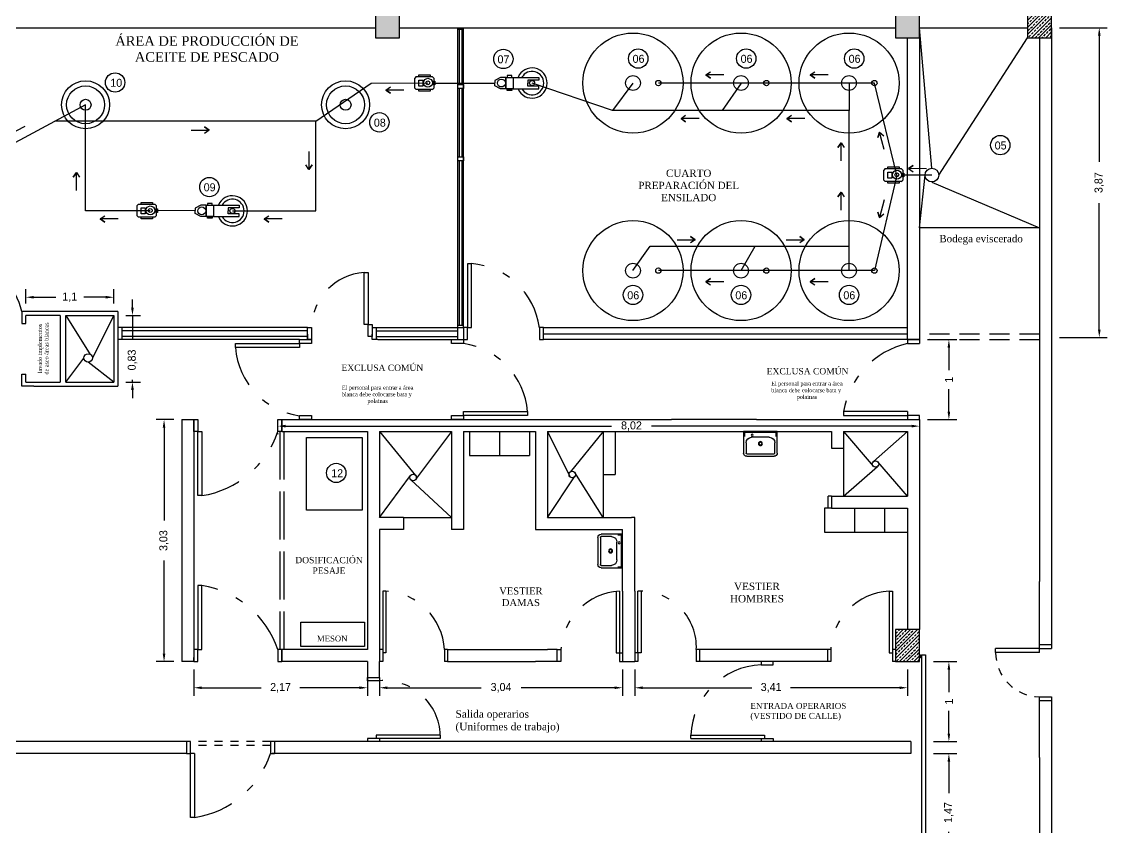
# Model space of a CAD drawing. Header units: millimetres. Extents: x 272.2 to 333.1, y 220.9 to 247.4.
# Drawn here: x 291.09 to 304.66, y 228.41 to 238.48 of the extents above; entities that cross this region are included whole.
import ezdxf

# ---------------------------------------------------------------- set-up
doc = ezdxf.new("R2010")
doc.units = ezdxf.units.MM
for name, pattern in [('ACAD_ISO02W100', [15, 12, -3]), ('DASHDOT', [1, 0.5, -0.25, 0, -0.25]), ('TRAZOS2', [0.375, 0.25, -0.125]), ('TRAZOSX2', [1.5, 1, -0.5])]:
    doc.linetypes.add(name, pattern=pattern)
doc.layers.add('TUBERIA', color=170, linetype='Continuous')
doc.layers.add('TUBERIA 2', color=50, linetype='Continuous')
doc.styles.add('ERNE50', font='times.ttf', dxfattribs={"height": 0.15})
doc.dimstyles.new('ISO-25', dxfattribs={"dimtxt": 0.1, "dimasz": 0.1, "dimexe": 0.1, "dimexo": 0.1, "dimgap": 0.1, "dimtad": 0, "dimtxsty": 'Standard', "dimcen": 0, "dimadec": 0, "dimazin": 0, "dimtfac": 1, "dimtmove": 0, "dimatfit": 3, "dimfxl": 1, "dimarcsym": 0})

# ---------------------------------------------------------------- blocks, each defined once
blk = doc.blocks.new('LACU701P')
for p, q in [((-0.21, -0.268), (-0.21, 0)), ((-0.21, 0), (0.21, 0)), ((0.21, 0), (0.21, -0.268)), ((-0.11, -0.07), (0.11, -0.07)), ((-0.18, -0.268), (-0.18, -0.14)), ((0.18, -0.14), (0.18, -0.268)), ((0.17, -0.278), (-0.17, -0.278)), ((0.17, -0.308), (-0.17, -0.308))]:
    blk.add_line(p, q)
blk.add_lwpolyline([(-0.198, -0.059), (-0.198, -0.012), (0.198, -0.012), (0.198, -0.059)])
for centre, radius in [((0, -0.15), 0.025), ((0, -0.15), 0.017), ((0.102, -0.044), 0.0121)]:
    blk.add_circle(centre, radius)
for centre, radius, start, end in [((-0.11, -0.14), 0.07, 90, 180), ((0.11, -0.14), 0.07, 360, 90), ((-0.17, -0.268), 0.04, 180, 270), ((-0.17, -0.268), 0.01, 180, 270), ((0.17, -0.268), 0.01, 270, 360), ((0.17, -0.268), 0.04, 270, 0)]:
    blk.add_arc(centre, radius, start, end)
blk = doc.blocks.new('*D13')
at = {"color": 0, "lineweight": -2}
for p, q in [((304.061, 238.407), (304.657, 238.407)), ((304.557, 238.307), (304.557, 236.729)), ((304.557, 234.634), (304.557, 236.212)), ((304.061, 234.534), (304.657, 234.534))]:
    blk.add_line(p, q, dxfattribs=at)
at = {"color": 0}
for points in [[(304.541, 238.307), (304.574, 238.307), (304.557, 238.407)], [(304.541, 234.634), (304.574, 234.634), (304.557, 234.534)]]:
    blk.add_solid(points, dxfattribs=at)
at = {"layer": 'Defpoints', "color": 0}
for p in [(303.961, 238.407), (303.961, 234.534), (304.557, 234.534)]:
    blk.add_point(p, dxfattribs=at)
at = {"color": 0, "insert": (304.557, 236.47), "char_height": 0.1, "attachment_point": 5, "rotation": 90}
blk.add_mtext('3,87', dxfattribs=at)
blk = doc.blocks.new('*D15')
at = {"color": 0, "lineweight": -2}
for p, q in [((302.411, 234.507), (302.778, 234.507)), ((302.678, 234.407), (302.678, 234.124)), ((302.678, 233.607), (302.678, 233.89)), ((302.411, 233.507), (302.778, 233.507))]:
    blk.add_line(p, q, dxfattribs=at)
at = {"color": 0}
for points in [[(302.661, 234.407), (302.694, 234.407), (302.678, 234.507)], [(302.661, 233.607), (302.694, 233.607), (302.678, 233.507)]]:
    blk.add_solid(points, dxfattribs=at)
at = {"layer": 'Defpoints', "color": 0}
for p in [(302.311, 234.507), (302.311, 233.507), (302.678, 233.507)]:
    blk.add_point(p, dxfattribs=at)
at = {"color": 0, "insert": (302.678, 234.007), "char_height": 0.1, "attachment_point": 5, "rotation": 90}
blk.add_mtext('1', dxfattribs=at)
blk = doc.blocks.new('*D16')
at = {"color": 0, "lineweight": -2}
for p, q in [((292.991, 233.507), (292.77, 233.507)), ((292.87, 233.407), (292.87, 232.245)), ((292.87, 230.582), (292.87, 231.745)), ((292.991, 230.482), (292.77, 230.482))]:
    blk.add_line(p, q, dxfattribs=at)
at = {"color": 0}
for points in [[(292.853, 233.407), (292.886, 233.407), (292.87, 233.507)], [(292.853, 230.582), (292.886, 230.582), (292.87, 230.482)]]:
    blk.add_solid(points, dxfattribs=at)
at = {"layer": 'Defpoints', "color": 0}
for p in [(293.091, 233.507), (292.87, 230.482), (293.091, 230.482)]:
    blk.add_point(p, dxfattribs=at)
at = {"color": 0, "insert": (292.87, 231.995), "char_height": 0.1, "attachment_point": 5, "rotation": 90}
blk.add_mtext('3,03', dxfattribs=at)
blk = doc.blocks.new('*D17')
at = {"color": 0, "lineweight": -2}
for p, q in [((294.391, 233.426), (298.461, 233.426)), ((302.211, 233.426), (298.961, 233.426)), ((294.291, 233.332), (294.291, 233.326)), ((302.311, 233.332), (302.311, 233.326))]:
    blk.add_line(p, q, dxfattribs=at)
at = {"color": 0}
for points in [[(294.391, 233.443), (294.391, 233.409), (294.291, 233.426)], [(302.211, 233.443), (302.211, 233.409), (302.311, 233.426)]]:
    blk.add_solid(points, dxfattribs=at)
at = {"layer": 'Defpoints', "color": 0}
for p in [(294.291, 233.432), (302.311, 233.432), (302.311, 233.426)]:
    blk.add_point(p, dxfattribs=at)
at = {"color": 0, "insert": (298.711, 233.426), "char_height": 0.1, "attachment_point": 5}
blk.add_mtext('8,02', dxfattribs=at)
blk = doc.blocks.new('*D18')
at = {"color": 0, "lineweight": -2}
for p, q in [((293.241, 230.382), (293.241, 230.055)), ((295.411, 230.382), (295.411, 230.055)), ((293.341, 230.155), (294.084, 230.155)), ((295.311, 230.155), (294.568, 230.155))]:
    blk.add_line(p, q, dxfattribs=at)
at = {"color": 0}
for points in [[(293.341, 230.172), (293.341, 230.139), (293.241, 230.155)], [(295.311, 230.172), (295.311, 230.139), (295.411, 230.155)]]:
    blk.add_solid(points, dxfattribs=at)
at = {"layer": 'Defpoints', "color": 0}
for p in [(293.241, 230.482), (295.411, 230.482), (293.241, 230.155)]:
    blk.add_point(p, dxfattribs=at)
at = {"color": 0, "insert": (294.326, 230.155), "char_height": 0.1, "attachment_point": 5}
blk.add_mtext('2,17', dxfattribs=at)
blk = doc.blocks.new('*D19')
at = {"color": 0, "lineweight": -2}
for p, q in [((298.6, 230.382), (298.6, 230.055)), ((295.561, 230.282), (295.561, 230.055)), ((295.661, 230.155), (296.831, 230.155)), ((298.5, 230.155), (297.331, 230.155))]:
    blk.add_line(p, q, dxfattribs=at)
at = {"color": 0}
for points in [[(295.661, 230.172), (295.661, 230.139), (295.561, 230.155)], [(298.5, 230.172), (298.5, 230.139), (298.6, 230.155)]]:
    blk.add_solid(points, dxfattribs=at)
at = {"layer": 'Defpoints', "color": 0}
for p in [(295.561, 230.382), (298.6, 230.482), (298.6, 230.155)]:
    blk.add_point(p, dxfattribs=at)
at = {"color": 0, "insert": (297.081, 230.155), "char_height": 0.1, "attachment_point": 5}
blk.add_mtext('3,04', dxfattribs=at)
blk = doc.blocks.new('*D20')
at = {"color": 0, "lineweight": -2}
for p, q in [((298.751, 230.382), (298.751, 230.055)), ((302.161, 230.382), (302.161, 230.055)), ((298.851, 230.155), (300.214, 230.155)), ((302.061, 230.155), (300.698, 230.155))]:
    blk.add_line(p, q, dxfattribs=at)
at = {"color": 0}
for points in [[(298.851, 230.172), (298.851, 230.139), (298.751, 230.155)], [(302.061, 230.172), (302.061, 230.139), (302.161, 230.155)]]:
    blk.add_solid(points, dxfattribs=at)
at = {"layer": 'Defpoints', "color": 0}
for p in [(298.751, 230.482), (302.161, 230.482), (302.161, 230.155)]:
    blk.add_point(p, dxfattribs=at)
at = {"color": 0, "insert": (300.456, 230.155), "char_height": 0.1, "attachment_point": 5}
blk.add_mtext('3,41', dxfattribs=at)
blk = doc.blocks.new('*D21')
at = {"color": 0, "lineweight": -2}
for p, q in [((302.485, 230.482), (302.778, 230.482)), ((302.678, 230.382), (302.678, 230.099)), ((302.678, 229.582), (302.678, 229.865)), ((302.485, 229.482), (302.778, 229.482))]:
    blk.add_line(p, q, dxfattribs=at)
at = {"color": 0}
for points in [[(302.661, 230.382), (302.694, 230.382), (302.678, 230.482)], [(302.661, 229.582), (302.694, 229.582), (302.678, 229.482)]]:
    blk.add_solid(points, dxfattribs=at)
at = {"layer": 'Defpoints', "color": 0}
for p in [(302.385, 230.482), (302.385, 229.482), (302.678, 229.482)]:
    blk.add_point(p, dxfattribs=at)
at = {"color": 0, "insert": (302.678, 229.982), "char_height": 0.1, "attachment_point": 5, "rotation": 90}
blk.add_mtext('1', dxfattribs=at)
blk = doc.blocks.new('*D22')
at = {"color": 0, "lineweight": -2}
for p, q in [((302.485, 229.332), (302.778, 229.332)), ((302.678, 229.232), (302.678, 228.837)), ((302.678, 227.958), (302.678, 228.353)), ((302.485, 227.858), (302.778, 227.858))]:
    blk.add_line(p, q, dxfattribs=at)
at = {"color": 0}
for points in [[(302.661, 229.232), (302.694, 229.232), (302.678, 229.332)], [(302.661, 227.958), (302.694, 227.958), (302.678, 227.858)]]:
    blk.add_solid(points, dxfattribs=at)
at = {"layer": 'Defpoints', "color": 0}
for p in [(302.385, 229.332), (302.385, 227.858), (302.678, 227.858)]:
    blk.add_point(p, dxfattribs=at)
at = {"color": 0, "insert": (302.678, 228.595), "char_height": 0.1, "attachment_point": 5, "rotation": 90}
blk.add_mtext('1,47', dxfattribs=at)
blk = doc.blocks.new('*D40')
at = {"color": 0, "lineweight": -2}
for p, q in [((291.141, 234.959), (291.141, 235.137)), ((292.241, 234.959), (292.241, 235.137)), ((291.241, 235.037), (291.516, 235.037)), ((292.141, 235.037), (291.866, 235.037))]:
    blk.add_line(p, q, dxfattribs=at)
at = {"color": 0}
for points in [[(291.241, 235.054), (291.241, 235.021), (291.141, 235.037)], [(292.141, 235.054), (292.141, 235.021), (292.241, 235.037)]]:
    blk.add_solid(points, dxfattribs=at)
at = {"layer": 'Defpoints', "color": 0}
for p in [(292.241, 235.037), (291.141, 234.859), (292.241, 234.859)]:
    blk.add_point(p, dxfattribs=at)
at = {"color": 0, "insert": (291.691, 235.037), "char_height": 0.1, "attachment_point": 5}
blk.add_mtext('1,1', dxfattribs=at)
blk = doc.blocks.new('*D41')
at = {"color": 0, "lineweight": -2}
for p, q in [((292.475, 234.909), (292.475, 235.009)), ((292.391, 234.809), (292.575, 234.809)), ((292.475, 234.809), (292.475, 234.503)), ((292.391, 233.977), (292.575, 233.977)), ((292.475, 233.977), (292.475, 234.003)), ((292.475, 233.877), (292.475, 233.777))]:
    blk.add_line(p, q, dxfattribs=at)
at = {"color": 0}
for points in [[(292.458, 234.909), (292.492, 234.909), (292.475, 234.809)], [(292.458, 233.877), (292.492, 233.877), (292.475, 233.977)]]:
    blk.add_solid(points, dxfattribs=at)
at = {"layer": 'Defpoints', "color": 0}
for p in [(292.291, 234.809), (292.291, 233.977), (292.475, 233.977)]:
    blk.add_point(p, dxfattribs=at)
at = {"color": 0, "insert": (292.475, 234.253), "char_height": 0.1, "attachment_point": 5, "rotation": 90}
blk.add_mtext('0,83', dxfattribs=at)

msp = doc.modelspace()

# ---------------------------------------------------------------- hatches: boundary and pattern name
h = msp.add_hatch()
h.set_pattern_fill('ANSI33', color=0, scale=0.25, style=0)
h.set_pattern_definition([(45, (252.455686, 221.90597), (-0.044194174, 0.044194174), []), (45, (252.49988, 221.90597), (-0.044194174, 0.044194174), [0.03125, -0.015625])])
h.paths.add_polyline_path([(289.011, 238.282), (289.311, 238.282), (289.311, 238.682), (289.011, 238.682)])
h.paths.add_polyline_path([(295.511, 238.282), (295.811, 238.282), (295.811, 238.682), (295.511, 238.682)])
h.paths.add_polyline_path([(302.011, 238.282), (302.311, 238.282), (302.311, 238.682), (302.011, 238.682)])
at = {"linetype": 'DASHDOT', "ltscale": 0.2}
h = msp.add_hatch(dxfattribs=at)
h.set_pattern_fill('ANSI33', color=0, scale=0.25, style=0)
h.set_pattern_definition([(45, (267.105686, 235.70597), (-0.04419417, 0.04419417), []), (45, (267.14988, 235.70597), (-0.04419417, 0.04419417), [0.03125, -0.015625])])
h.paths.add_polyline_path([(303.661, 238.282), (303.961, 238.282), (303.961, 238.682), (303.661, 238.682)])
h = msp.add_hatch(dxfattribs=at)
h.set_pattern_fill('ANSI33', color=0, scale=0.25, style=0)
h.set_pattern_definition([(45, (265.455686, 227.90597), (-0.04419417, 0.04419417), []), (45, (265.49988, 227.90597), (-0.04419417, 0.04419417), [0.03125, -0.015625])])
h.paths.add_polyline_path([(302.011, 230.482), (302.311, 230.482), (302.311, 230.882), (302.011, 230.882)])

# ---------------------------------------------------------------- linework, layer by layer
at = {"color": 0}
for p, q in [((286.991, 238.407), (292.111, 238.407)), ((289.311, 238.407), (291.161, 238.407)), ((291.311, 238.407), (293.111, 238.407)), ((293.111, 238.407), (295.511, 238.407)), ((295.811, 238.407), (302.011, 238.407)), ((296.541, 234.507), (296.541, 238.407)), ((296.611, 234.657), (296.611, 238.407)), ((302.311, 238.407), (303.661, 238.407)), ((303.271, 238.407), (303.421, 238.407)), ((302.311, 238.282), (302.311, 234.507)), ((296.581, 237.696), (296.611, 237.696)), ((295.371, 234.697), (295.371, 235.346)), ((295.421, 235.346), (295.421, 234.697)), ((291.141, 234.859), (291.091, 234.859)), ((291.091, 234.859), (291.091, 234.709)), ((291.141, 234.859), (291.091, 234.859)), ((291.091, 234.859), (291.091, 234.709)), ((291.141, 234.709), (291.141, 234.809)), ((295.421, 234.697), (295.371, 234.697)), ((295.421, 234.547), (295.421, 234.697)), ((295.421, 234.697), (295.471, 234.697)), ((295.471, 234.697), (295.471, 234.547)), ((292.341, 234.657), (292.341, 234.507)), ((293.871, 234.617), (292.341, 234.617)), ((294.662, 234.617), (293.871, 234.617)), ((294.662, 234.507), (294.662, 234.657)), ((294.662, 234.657), (294.712, 234.657)), ((294.662, 234.577), (294.662, 234.507)), ((294.712, 234.657), (294.712, 234.507)), ((295.521, 234.657), (295.521, 234.507)), ((293.871, 234.547), (292.341, 234.547)), ((294.662, 234.547), (293.871, 234.547)), ((294.712, 234.507), (294.662, 234.507)), ((295.471, 234.547), (295.421, 234.547)), ((295.541, 234.507), (296.541, 234.507)), ((302.161, 234.507), (302.161, 234.457)), ((302.311, 234.507), (302.161, 234.507)), ((302.161, 234.507), (302.161, 234.457)), ((302.161, 234.457), (302.311, 234.457)), ((302.311, 234.507), (302.311, 234.457)), ((291.091, 234.077), (291.141, 234.077)), ((291.091, 233.927), (291.091, 234.077)), ((291.091, 234.077), (291.141, 234.077)), ((291.091, 233.927), (291.091, 234.077)), ((291.141, 233.927), (291.091, 233.927)), ((291.141, 233.927), (291.091, 233.927)), ((293.091, 233.507), (293.241, 233.507)), ((293.091, 233.507), (293.241, 233.507)), ((293.091, 233.507), (293.241, 233.507)), ((293.241, 233.507), (293.241, 233.457)), ((293.241, 233.507), (293.291, 233.507)), ((293.241, 233.357), (293.241, 233.507)), ((293.291, 233.507), (293.291, 233.357)), ((294.291, 233.507), (294.341, 233.507)), ((294.291, 233.357), (294.291, 233.507)), ((294.341, 233.507), (299.213, 233.507)), ((294.341, 233.507), (294.341, 233.357)), ((300.275, 233.507), (302.311, 233.507)), ((302.161, 233.607), (301.361, 233.607)), ((301.361, 233.607), (301.361, 233.557)), ((301.361, 233.557), (302.161, 233.557)), ((302.161, 233.507), (302.311, 233.507)), ((302.311, 233.507), (302.311, 233.557)), ((302.311, 233.507), (302.311, 230.882)), ((293.291, 233.357), (293.241, 233.357)), ((293.291, 233.357), (293.341, 233.357)), ((293.291, 232.557), (293.291, 233.357)), ((293.341, 233.357), (293.341, 232.557)), ((294.341, 233.357), (294.291, 233.357)), ((294.341, 233.357), (295.411, 233.357)), ((295.411, 233.357), (295.411, 230.632)), ((295.561, 233.357), (295.561, 232.282)), ((295.561, 233.357), (296.461, 233.357)), ((295.561, 233.357), (296.012, 232.81)), ((296.461, 233.357), (296.014, 232.76)), ((296.461, 233.357), (296.461, 232.132)), ((296.611, 233.357), (296.611, 232.132)), ((296.611, 233.357), (297.511, 233.357)), ((296.686, 233.357), (296.686, 233.057)), ((296.686, 233.357), (296.686, 233.057)), ((297.061, 233.357), (297.061, 233.057)), ((297.061, 233.357), (297.061, 233.057)), ((297.436, 233.357), (297.436, 233.057)), ((297.511, 233.357), (297.511, 232.134)), ((297.661, 233.357), (299.702, 233.357)), ((297.661, 233.357), (297.941, 232.795)), ((298.358, 233.357), (297.945, 232.851)), ((298.358, 233.357), (298.358, 232.821)), ((298.508, 233.357), (298.508, 232.821)), ((299.702, 233.357), (301.211, 233.357)), ((301.211, 233.357), (301.211, 233.149)), ((301.361, 233.357), (301.361, 233.149)), ((301.361, 233.357), (302.161, 233.357)), ((301.361, 233.357), (301.731, 232.927)), ((302.161, 233.357), (301.735, 232.983)), ((302.161, 233.357), (302.161, 232.549)), ((301.211, 233.149), (301.361, 233.149)), ((301.361, 233.149), (301.361, 232.549)), ((302.161, 232.549), (301.791, 232.979)), ((295.561, 232.282), (295.949, 232.808)), ((298.358, 232.285), (298.002, 232.847)), ((298.358, 232.821), (298.508, 232.821)), ((301.361, 232.549), (301.787, 232.923)), ((296.461, 232.282), (295.954, 232.755)), ((297.661, 232.285), (297.998, 232.791)), ((293.341, 232.557), (293.291, 232.557)), ((301.171, 232.399), (301.171, 232.549)), ((301.211, 232.549), (301.171, 232.549)), ((301.211, 232.549), (302.161, 232.549)), ((301.211, 232.549), (301.211, 232.399)), ((301.211, 232.399), (301.123, 232.399)), ((301.123, 232.399), (301.123, 232.099)), ((301.123, 232.399), (301.123, 232.099)), ((301.211, 232.399), (302.161, 232.399)), ((301.498, 232.399), (301.498, 232.099)), ((301.498, 232.399), (301.498, 232.099)), ((301.873, 232.399), (301.873, 232.099)), ((301.873, 232.399), (301.873, 232.099)), ((295.861, 232.282), (295.561, 232.282)), ((295.861, 232.282), (295.861, 232.132)), ((295.861, 232.282), (296.461, 232.282)), ((296.612, 232.282), (296.612, 232.282)), ((295.861, 232.132), (295.561, 232.132)), ((295.561, 232.132), (295.563, 230.482)), ((296.611, 232.132), (296.461, 232.132)), ((293.341, 231.432), (293.291, 231.432)), ((293.291, 231.432), (293.291, 230.632)), ((293.341, 230.632), (293.341, 231.432)), ((295.603, 231.362), (295.603, 230.482)), ((295.643, 231.362), (295.603, 231.362)), ((295.643, 231.362), (295.643, 230.592)), ((298.52, 231.362), (298.52, 230.592)), ((298.56, 231.362), (298.56, 230.592)), ((298.6, 231.362), (298.6, 230.482)), ((298.751, 231.362), (298.751, 230.482)), ((298.831, 231.362), (298.791, 231.362)), ((298.831, 231.362), (298.831, 230.592)), ((301.931, 231.362), (301.931, 230.592)), ((301.931, 231.362), (301.971, 231.362)), ((301.971, 231.362), (301.971, 230.482)), ((293.291, 230.632), (293.241, 230.632)), ((293.241, 230.632), (293.241, 230.482)), ((293.291, 230.632), (293.341, 230.632)), ((293.291, 230.482), (293.291, 230.632)), ((294.341, 230.632), (294.291, 230.632)), ((294.291, 230.632), (294.291, 230.482)), ((295.411, 230.632), (294.341, 230.632)), ((294.341, 230.482), (294.341, 230.632)), ((295.603, 230.632), (295.563, 230.632)), ((296.373, 230.632), (296.373, 230.482)), ((296.413, 230.632), (296.373, 230.632)), ((296.413, 230.632), (297.661, 230.632)), ((296.413, 230.632), (296.413, 230.482)), ((297.781, 230.632), (297.661, 230.632)), ((299.521, 230.632), (299.521, 230.482)), ((299.561, 230.632), (299.521, 230.632)), ((301.161, 230.632), (299.561, 230.632)), ((299.561, 230.632), (299.561, 230.482)), ((301.161, 230.632), (301.161, 230.482)), ((301.201, 230.632), (301.161, 230.632)), ((301.971, 230.632), (301.971, 230.482)), ((302.011, 230.632), (301.971, 230.632)), ((302.011, 230.632), (302.011, 230.482)), ((303.811, 230.647), (303.261, 230.647)), ((293.241, 230.482), (293.241, 230.532)), ((295.643, 230.592), (295.603, 230.592)), ((298.52, 230.592), (298.56, 230.592)), ((298.831, 230.592), (298.791, 230.592)), ((303.811, 230.597), (303.261, 230.597)), ((293.241, 230.482), (293.091, 230.482)), ((293.241, 230.482), (293.291, 230.482)), ((294.291, 230.482), (294.341, 230.482)), ((295.411, 230.482), (294.341, 230.482)), ((295.411, 230.482), (295.411, 230.282)), ((295.561, 230.282), (295.561, 230.482)), ((295.603, 230.482), (295.563, 230.482)), ((296.413, 230.482), (296.373, 230.482)), ((296.413, 230.482), (297.511, 230.482)), ((297.781, 230.482), (297.511, 230.482)), ((299.561, 230.482), (299.521, 230.482)), ((301.161, 230.482), (299.561, 230.482)), ((300.332, 230.482), (300.332, 230.442)), ((300.482, 230.442), (300.482, 230.482)), ((301.201, 230.482), (301.161, 230.482)), ((302.011, 230.482), (301.971, 230.482)), ((295.411, 230.242), (295.411, 230.282)), ((295.411, 230.282), (295.561, 230.282)), ((295.561, 230.282), (295.561, 230.242)), ((296.321, 229.562), (295.521, 229.562)), ((299.452, 229.562), (300.372, 229.562)), ((299.452, 229.522), (299.452, 229.562)), ((293.151, 229.482), (288.099, 229.482)), ((293.151, 229.482), (293.151, 229.332)), ((293.201, 229.482), (293.151, 229.482)), ((293.201, 229.332), (293.201, 229.482)), ((294.251, 229.482), (294.201, 229.482)), ((294.201, 229.482), (294.201, 229.332)), ((302.203, 229.482), (294.219, 229.482)), ((295.561, 229.522), (295.411, 229.522)), ((295.411, 229.522), (295.411, 229.482)), ((296.321, 229.522), (295.411, 229.522)), ((295.561, 229.522), (295.561, 229.482)), ((299.452, 229.522), (300.482, 229.522)), ((300.332, 229.522), (300.332, 229.482)), ((300.332, 229.522), (300.482, 229.522)), ((300.482, 229.522), (300.482, 229.482)), ((302.203, 229.482), (302.203, 229.332)), ((293.151, 229.332), (287.099, 229.332)), ((293.151, 229.332), (293.201, 229.332)), ((293.201, 228.532), (293.201, 229.332)), ((293.251, 229.332), (293.251, 228.532)), ((294.201, 229.332), (294.251, 229.332)), ((302.203, 229.332), (294.219, 229.332)), ((303.811, 229.282), (303.811, 224.632)), ((303.961, 229.132), (303.961, 224.882))]:
    msp.add_line(p, q, dxfattribs=at)
for p, q in [((296.541, 238.39), (296.611, 238.39)), ((296.558, 238.39), (296.558, 237.696)), ((296.593, 238.39), (296.593, 237.696)), ((302.466, 236.651), (302.311, 238.407)), ((303.961, 238.407), (303.961, 231.632)), ((303.961, 238.407), (303.961, 231.631)), ((302.161, 234.507), (302.161, 238.282)), ((302.553, 236.565), (303.661, 238.282)), ((303.811, 238.282), (303.811, 234.507)), ((296.022, 237.795), (296.004, 237.778)), ((296.222, 237.795), (296.24, 237.778)), ((297.14, 237.786), (297.14, 237.643)), ((297.14, 237.643), (297.14, 237.786)), ((297.14, 237.786), (297.234, 237.786)), ((297.234, 237.786), (297.234, 237.643)), ((296.022, 237.633), (296.004, 237.65)), ((296.222, 237.633), (296.24, 237.65)), ((296.558, 237.646), (296.558, 236.794)), ((296.593, 237.646), (296.593, 236.794)), ((297.234, 237.643), (297.14, 237.643)), ((296.558, 236.744), (296.558, 234.683)), ((296.593, 236.744), (296.593, 234.683)), ((301.883, 236.645), (301.865, 236.628)), ((302.083, 236.645), (302.101, 236.628)), ((301.883, 236.483), (301.865, 236.5)), ((302.083, 236.483), (302.101, 236.5)), ((302.311, 235.907), (302.38, 236.565)), ((302.466, 236.478), (303.811, 235.907)), ((292.552, 236.199), (292.534, 236.183)), ((292.753, 236.199), (292.771, 236.183)), ((293.395, 236.189), (293.395, 236.046)), ((293.395, 236.046), (293.395, 236.189)), ((293.395, 236.189), (293.489, 236.189)), ((293.489, 236.189), (293.489, 236.046)), ((292.552, 236.037), (292.534, 236.054)), ((292.753, 236.037), (292.771, 236.054)), ((293.489, 236.046), (293.395, 236.046)), ((303.811, 235.907), (302.311, 235.907)), ((295.371, 235.346), (295.421, 235.346)), ((291.241, 234.859), (291.141, 234.859)), ((292.291, 234.859), (291.241, 234.859)), ((292.291, 234.859), (292.291, 233.927)), ((291.091, 234.709), (291.141, 234.709)), ((291.571, 234.809), (291.141, 234.809)), ((291.571, 234.809), (291.571, 233.977)), ((291.641, 234.809), (291.948, 234.323)), ((291.641, 233.977), (291.641, 234.809)), ((291.641, 234.809), (292.241, 234.809)), ((292.241, 234.809), (291.975, 234.278)), ((292.241, 234.809), (292.241, 233.977)), ((294.662, 234.657), (292.291, 234.657)), ((295.471, 234.657), (296.541, 234.657)), ((295.471, 234.547), (295.471, 234.577)), ((295.521, 234.617), (296.541, 234.617)), ((296.611, 234.683), (296.541, 234.683)), ((296.541, 234.657), (296.611, 234.657)), ((297.611, 234.657), (302.161, 234.657)), ((302.161, 234.577), (297.611, 234.577)), ((294.562, 234.507), (292.291, 234.507)), ((295.471, 234.507), (295.471, 234.547)), ((295.541, 234.507), (295.471, 234.507)), ((295.521, 234.547), (296.541, 234.547)), ((296.541, 234.507), (296.611, 234.507)), ((300.275, 234.507), (297.611, 234.507)), ((302.161, 234.507), (300.275, 234.507)), ((302.161, 234.507), (302.311, 234.507)), ((303.811, 234.507), (303.811, 231.482)), ((291.641, 233.977), (291.869, 234.275)), ((292.241, 233.977), (291.922, 234.225)), ((291.141, 233.977), (291.141, 234.077)), ((291.141, 233.977), (291.571, 233.977)), ((291.241, 233.927), (291.141, 233.927)), ((291.241, 233.977), (291.571, 233.977)), ((291.241, 233.927), (292.291, 233.927)), ((291.641, 233.977), (292.241, 233.977)), ((293.091, 233.507), (293.091, 230.482)), ((293.241, 233.507), (293.241, 230.482)), ((294.341, 233.357), (294.341, 233.507)), ((300.275, 233.507), (299.213, 233.507)), ((302.161, 233.607), (302.161, 233.557)), ((302.311, 233.557), (302.161, 233.557)), ((302.161, 233.557), (302.161, 233.557)), ((302.161, 233.557), (302.161, 233.507)), ((297.661, 233.357), (297.661, 232.285)), ((302.161, 232.399), (302.161, 230.882)), ((297.661, 232.285), (298.711, 232.285)), ((298.751, 232.285), (298.711, 232.285)), ((298.751, 231.362), (298.751, 232.285)), ((297.511, 232.134), (298.6, 232.134)), ((298.6, 231.362), (298.6, 232.134)), ((295.411, 231.803), (295.411, 231.803)), ((303.961, 231.631), (303.961, 231.482)), ((303.811, 230.597), (303.811, 231.482)), ((303.961, 231.482), (303.961, 230.647)), ((298.791, 230.592), (298.791, 231.362)), ((294.341, 230.632), (294.341, 230.482)), ((297.781, 230.632), (297.83, 230.632)), ((297.781, 230.482), (297.781, 230.632)), ((297.83, 230.632), (297.83, 230.482)), ((301.201, 230.632), (301.201, 230.482)), ((303.261, 230.597), (303.261, 230.647)), ((303.811, 230.694), (303.961, 230.694)), ((303.811, 230.647), (303.961, 230.647)), ((298.56, 230.592), (298.6, 230.592)), ((298.56, 230.592), (298.56, 230.482)), ((298.56, 230.592), (298.6, 230.592)), ((298.56, 230.592), (298.56, 230.482)), ((298.791, 230.592), (298.751, 230.592)), ((298.791, 230.592), (298.791, 230.482)), ((301.931, 230.592), (301.971, 230.592)), ((302.327, 230.552), (302.34, 230.552)), ((302.327, 230.546), (302.34, 230.546)), ((297.83, 230.482), (297.781, 230.482)), ((298.56, 230.482), (298.6, 230.482)), ((298.56, 230.482), (298.6, 230.482)), ((298.6, 230.482), (298.751, 230.482)), ((298.791, 230.482), (298.751, 230.482)), ((300.332, 230.442), (300.482, 230.442)), ((295.561, 230.242), (295.411, 230.242)), ((303.811, 229.282), (303.811, 230.042)), ((303.811, 230.042), (303.961, 230.042)), ((303.811, 229.995), (303.961, 229.995)), ((303.961, 230.042), (303.961, 229.132)), ((295.521, 229.562), (295.521, 229.522)), ((296.321, 229.562), (296.321, 229.522)), ((300.372, 229.562), (300.372, 229.522)), ((294.251, 229.482), (294.251, 229.332)), ((293.251, 229.332), (293.201, 229.332)), ((293.251, 228.532), (293.201, 228.532))]:
    msp.add_line(p, q)
at = {"color": 0, "linetype": 'TRAZOS2'}
msp.add_line((303.811, 234.575), (302.311, 234.577), dxfattribs=at)
at = {"linetype": 'TRAZOS2'}
msp.add_line((303.811, 234.506), (302.311, 234.507), dxfattribs=at)
at = {"color": 0, "linetype": 'ACAD_ISO02W100', "ltscale": 0.05}
for p, q in [((294.317, 233.357), (294.317, 230.632)), ((294.367, 233.357), (294.367, 230.632))]:
    msp.add_line(p, q, dxfattribs=at)
at = {"color": 0, "extrusion": (0, 0, -1)}
for p, q in [((298.358, 233.357), (298.358, 232.285)), ((296.686, 233.057), (297.436, 233.057)), ((301.123, 232.099), (302.161, 232.099))]:
    msp.add_line(p, q, dxfattribs=at)
at = {"color": 0, "linetype": 'TRAZOSX2', "ltscale": 0.05}
for p, q in [((294.201, 229.482), (293.184, 229.482)), ((294.201, 229.432), (293.201, 229.432))]:
    msp.add_line(p, q, dxfattribs=at)
at = {"color": 0}
for points in [[(295.511, 238.282), (295.811, 238.282), (295.811, 238.682), (295.511, 238.682)], [(302.011, 238.282), (302.311, 238.282), (302.311, 238.682), (302.011, 238.682)], [(303.661, 238.282), (303.961, 238.282), (303.961, 238.682), (303.661, 238.682)], [(296.541, 237.696), (296.611, 237.696), (296.611, 237.646), (296.541, 237.646)], [(296.541, 236.794), (296.611, 236.794), (296.611, 236.744), (296.541, 236.744)], [(296.661, 234.657), (296.711, 234.657), (296.711, 235.457), (296.661, 235.457)], [(296.611, 234.507), (296.661, 234.507), (296.661, 234.657), (296.611, 234.657)], [(297.561, 234.507), (297.611, 234.507), (297.611, 234.657), (297.561, 234.657)], [(294.562, 234.457), (294.562, 234.407), (293.762, 234.407), (293.762, 234.457)], [(294.712, 234.507), (294.712, 234.457), (294.562, 234.457), (294.562, 234.507)], [(296.461, 234.457), (296.461, 234.507), (296.611, 234.507), (296.611, 234.457)], [(296.461, 233.507), (296.461, 233.557), (296.611, 233.557), (296.611, 233.507)], [(296.611, 233.557), (296.611, 233.607), (297.411, 233.607), (297.411, 233.557)], [(302.011, 230.482), (302.311, 230.482), (302.311, 230.882), (302.011, 230.882)]]:
    msp.add_lwpolyline(points, close=True, dxfattribs=at)
for points in [[(296.004, 237.65), (296.004, 237.778)], [(296.022, 237.795), (296.222, 237.795)], [(296.053, 237.795), (296.053, 237.816), (296.196, 237.816), (296.196, 237.795)], [(296.24, 237.778), (296.24, 237.65)], [(297.14, 237.786), (297.076, 237.786), (297.004, 237.748), (297.004, 237.717)], [(297.14, 237.643), (297.076, 237.643), (297.004, 237.681), (297.004, 237.717)], [(297.234, 237.786), (297.555, 237.786), (297.555, 237.752), (297.415, 237.752), (297.415, 237.715)], [(297.234, 237.643), (297.555, 237.643), (297.555, 237.678), (297.415, 237.678), (297.415, 237.715)], [(296.222, 237.633), (296.022, 237.633)], [(296.196, 237.633), (296.196, 237.614), (296.053, 237.614), (296.053, 237.633)], [(301.865, 236.5), (301.865, 236.628)], [(301.883, 236.645), (302.083, 236.645)], [(301.914, 236.645), (301.914, 236.666), (302.057, 236.666), (302.057, 236.645)], [(302.101, 236.628), (302.101, 236.5)], [(302.083, 236.483), (301.883, 236.483)], [(302.057, 236.483), (302.057, 236.464), (301.914, 236.464), (301.914, 236.483)], [(292.552, 236.199), (292.753, 236.199)], [(292.584, 236.199), (292.584, 236.22), (292.727, 236.22), (292.727, 236.199)], [(293.395, 236.189), (293.331, 236.189), (293.259, 236.151), (293.259, 236.12)], [(293.489, 236.189), (293.81, 236.189), (293.81, 236.154), (293.67, 236.154), (293.67, 236.117)], [(292.534, 236.054), (292.534, 236.183)], [(292.771, 236.183), (292.771, 236.054)], [(293.395, 236.046), (293.331, 236.046), (293.259, 236.084), (293.259, 236.12)], [(293.489, 236.046), (293.81, 236.046), (293.81, 236.08), (293.67, 236.08), (293.67, 236.117)], [(292.753, 236.037), (292.552, 236.037)], [(292.727, 236.037), (292.727, 236.019), (292.584, 236.019), (292.584, 236.037)], [(302.34, 230.552), (302.34, 230.565), (302.385, 230.565), (302.385, 230.496)], [(302.34, 230.496), (302.34, 230.546)], [(302.34, 228.262), (302.34, 230.496)], [(302.385, 230.496), (302.385, 228.243), (302.34, 228.243), (302.34, 228.255)]]:
    msp.add_lwpolyline(points)
for points in [[(296.055, 237.751), (296.103, 237.751), (296.103, 237.677), (296.055, 237.677)], [(296.24, 237.737), (296.255, 237.737), (296.255, 237.692), (296.24, 237.692)], [(297.159, 237.786), (297.215, 237.786), (297.215, 237.808), (297.159, 237.808)], [(297.159, 237.643), (297.215, 237.643), (297.215, 237.622), (297.159, 237.622)], [(301.916, 236.601), (301.964, 236.601), (301.964, 236.527), (301.916, 236.527)], [(302.101, 236.587), (302.116, 236.587), (302.116, 236.543), (302.101, 236.543)], [(293.414, 236.189), (293.47, 236.189), (293.47, 236.211), (293.414, 236.211)], [(292.585, 236.156), (292.634, 236.156), (292.634, 236.081), (292.585, 236.081)], [(292.771, 236.142), (292.786, 236.142), (292.786, 236.097), (292.771, 236.097)], [(293.414, 236.046), (293.47, 236.046), (293.47, 236.024), (293.414, 236.024)], [(294.648, 233.285), (295.345, 233.285), (295.345, 232.374), (294.648, 232.374)], [(294.578, 230.671), (294.578, 230.975), (295.375, 230.975), (295.375, 230.671)]]:
    msp.add_lwpolyline(points, close=True)
at = {"linetype": 'DASHDOT'}
msp.add_lwpolyline([(294.712, 233.557), (294.712, 233.507), (294.562, 233.507), (294.562, 233.557)], close=True, dxfattribs=at)
for centre, radius in [((298.73, 237.715), 0.625), ((300.08, 237.715), 0.625), ((301.43, 237.715), 0.625), ((297.11, 238.016), 0.121), ((298.795, 238.021), 0.121), ((300.145, 238.021), 0.121), ((301.495, 238.021), 0.121), ((292.258, 237.722), 0.121), ((291.889, 237.443), 0.3), ((295.138, 237.443), 0.3), ((296.167, 237.718), 0.0562), ((296.167, 237.718), 0.0237), ((297.086, 237.715), 0.049), ((297.469, 237.715), 0.0317), ((298.73, 237.715), 0.0927), ((299.047, 237.715), 0.0329), ((300.08, 237.715), 0.0927), ((300.397, 237.715), 0.0329), ((301.43, 237.715), 0.0927), ((301.747, 237.715), 0.0329), ((291.889, 237.443), 0.237), ((295.138, 237.443), 0.237), ((291.889, 237.443), 0.0685), ((295.138, 237.443), 0.0685), ((295.561, 237.224), 0.121), ((303.32, 236.939), 0.121), ((302.028, 236.568), 0.0562), ((302.466, 236.565), 0.0865), ((293.436, 236.415), 0.121), ((302.028, 236.568), 0.0237), ((292.698, 236.122), 0.0562), ((292.698, 236.122), 0.0237), ((293.341, 236.117), 0.049), ((293.724, 236.117), 0.0317), ((298.73, 235.37), 0.625), ((300.08, 235.37), 0.625), ((301.43, 235.37), 0.625), ((298.73, 235.37), 0.0927), ((299.047, 235.37), 0.0329), ((300.08, 235.37), 0.0927), ((300.397, 235.37), 0.0329), ((301.43, 235.37), 0.0927), ((301.747, 235.37), 0.0329), ((298.73, 235.066), 0.121), ((300.08, 235.066), 0.121), ((301.43, 235.066), 0.121), ((291.922, 234.278), 0.0527), ((295.021, 232.841), 0.121), ((302.327, 230.549), 0.000844)]:
    msp.add_circle(centre, radius)
at = {"color": 0}
for centre in [(301.761, 232.953), (295.982, 232.784), (297.971, 232.821), (297.971, 232.821)]:
    msp.add_circle(centre, 0.04, dxfattribs=at)
for centre, radius, start, end in [((297.469, 237.715), 0.189, 202.1867, 157.8133), ((297.469, 237.715), 0.146, 209.3547, 150.6453), ((293.724, 236.117), 0.189, 202.1867, 157.8133), ((293.724, 236.117), 0.146, 209.3547, 150.6453), ((302.327, 230.549), 0.016, 34.3709, 325.6291), ((302.327, 230.549), 0.00309, 90, 270)]:
    msp.add_arc(centre, radius, start, end)
at = {"linetype": 'DASHDOT'}
for centre, radius, start, end in [((290.403, 234.722), 0.702, 11.2871, 87.0663), ((296.64, 234.53), 0.93, 7.8426, 85.6289), ((295.42, 234.64), 0.708, 93.9617, 178.6465), ((296.484, 233.536), 0.93, 4.3711, 82.1574), ((302.386, 233.444), 1.038, 102.5118, 170.9596), ((294.689, 234.478), 0.93, 184.3711, 262.1574), ((293.158, 233.739), 1.196, 278.822, 341.3798), ((293.158, 230.25), 1.196, 18.6202, 81.178), ((295.603, 230.592), 0.771, 2.9737, 87.0263), ((298.6, 230.592), 0.771, 92.9737, 177.0263), ((298.823, 230.663), 0.699, 357.4648, 89.3082), ((301.971, 230.592), 0.771, 92.9737, 177.0263), ((300.372, 229.522), 0.921, 92.4896, 177.5104), ((295.617, 229.54), 0.705, 1.8261, 94.5336), ((293.068, 229.714), 1.196, 278.822, 341.3798)]:
    msp.add_arc(centre, radius, start, end, dxfattribs=at)
at = {"linetype": 'DASHDOT', "ltscale": 0.2}
msp.add_arc((303.818, 230.599), 0.557, 180.2121, 269.2383, dxfattribs=at)
at = {"layer": 'TUBERIA'}
for p, q in [((294.766, 237.237), (295.46, 237.715)), ((295.46, 237.715), (296.167, 237.718)), ((296.255, 237.715), (297.004, 237.715)), ((298.475, 237.371), (297.469, 237.715)), ((298.73, 237.715), (298.475, 237.371)), ((300.08, 237.715), (299.844, 237.371)), ((301.43, 237.715), (301.43, 237.371)), ((291.889, 237.443), (290.758, 236.837)), ((291.889, 236.117), (291.889, 237.443)), ((299.844, 237.371), (298.475, 237.371)), ((301.43, 237.371), (299.844, 237.371)), ((301.43, 235.677), (301.43, 237.371)), ((294.766, 237.237), (291.505, 237.237)), ((294.766, 236.117), (294.766, 237.237)), ((292.698, 236.119), (291.889, 236.117)), ((293.259, 236.12), (292.786, 236.119)), ((293.724, 236.117), (294.507, 236.117)), ((294.507, 236.117), (294.766, 236.117)), ((298.73, 235.37), (298.944, 235.677)), ((298.944, 235.677), (300.258, 235.677)), ((300.08, 235.37), (300.258, 235.677)), ((300.258, 235.677), (301.43, 235.677)), ((301.43, 235.37), (301.43, 235.677))]:
    msp.add_line(p, q, dxfattribs=at)
for points in [[(295.867, 237.628), (295.642, 237.628), (295.7, 237.588), (295.642, 237.628), (295.7, 237.668)], [(299.555, 237.273), (299.33, 237.273), (299.388, 237.232), (299.33, 237.273), (299.388, 237.313)], [(300.877, 237.273), (300.652, 237.273), (300.71, 237.232), (300.652, 237.273), (300.71, 237.313)], [(291.129, 237.173), (290.93, 237.067), (291, 237.058), (290.93, 237.067), (290.963, 237.129)], [(293.208, 237.126), (293.433, 237.126), (293.375, 237.167), (293.433, 237.126), (293.375, 237.086)], [(301.33, 236.744), (301.33, 236.969), (301.289, 236.911), (301.33, 236.969), (301.369, 236.911)], [(294.679, 236.861), (294.679, 236.636), (294.72, 236.694), (294.679, 236.636), (294.64, 236.694)], [(291.775, 236.373), (291.775, 236.598), (291.734, 236.54), (291.775, 236.598), (291.814, 236.54)], [(301.33, 236.126), (301.33, 236.351), (301.289, 236.293), (301.33, 236.351), (301.369, 236.293)], [(292.297, 236.016), (292.073, 236.016), (292.13, 235.976), (292.073, 236.016), (292.13, 236.056)], [(294.347, 236.016), (294.122, 236.016), (294.18, 235.976), (294.122, 236.016), (294.18, 236.056)], [(299.281, 235.756), (299.506, 235.756), (299.448, 235.797), (299.506, 235.756), (299.448, 235.717)], [(300.646, 235.756), (300.871, 235.756), (300.813, 235.797), (300.871, 235.756), (300.813, 235.717)]]:
    msp.add_lwpolyline(points, dxfattribs=at)
at = {"layer": 'TUBERIA 2'}
for p, q in [((300.397, 237.715), (299.047, 237.715)), ((301.747, 237.715), (300.397, 237.715)), ((302.028, 236.565), (301.747, 237.715)), ((302.028, 236.565), (301.747, 235.37)), ((302.466, 236.565), (302.116, 236.565)), ((300.397, 235.37), (299.047, 235.37)), ((301.747, 235.37), (300.397, 235.37))]:
    msp.add_line(p, q, dxfattribs=at)
for points in [[(299.866, 237.816), (299.641, 237.816), (299.699, 237.776), (299.641, 237.816), (299.699, 237.856)], [(301.171, 237.816), (300.946, 237.816), (301.004, 237.776), (300.946, 237.816), (301.004, 237.856)], [(301.87, 236.883), (301.812, 237.1), (301.788, 237.034), (301.812, 237.1), (301.866, 237.055)], [(302.399, 236.644), (302.174, 236.645), (302.232, 236.685), (302.174, 236.645), (302.232, 236.605)], [(301.87, 236.253), (301.812, 236.035), (301.788, 236.102), (301.812, 236.035), (301.866, 236.081)], [(299.866, 235.232), (299.641, 235.232), (299.699, 235.273), (299.641, 235.232), (299.699, 235.192)], [(301.171, 235.232), (300.946, 235.232), (301.004, 235.273), (300.946, 235.232), (301.004, 235.192)]]:
    msp.add_lwpolyline(points, dxfattribs=at)

# ---------------------------------------------------------------- block references
at = {"color": 0, "xscale": -1}
msp.add_blockref('LACU701P', (300.323, 233.357), dxfattribs=at)
msp.add_blockref('LACU701P', (300.323, 233.357), dxfattribs=at)
at = {"color": 0, "xscale": -1, "rotation": 270}
msp.add_blockref('LACU701P', (298.6, 231.865), dxfattribs=at)

# ---------------------------------------------------------------- texts
at = {"color": 0, "style": 'ERNE50'}
for s, insert, char_height, width, attachment_point in [('ÁREA DE PRODUCCIÓN DE ACEITE DE PESCADO ', (293.406, 238.14), 0.12, 2.75521, 5), ('CUARTO \\PPREPARACIÓN DEL ENSILADO', (299.426, 236.435), 0.0912, 1.65863, 5), ('Bodega eviscerado', (303.08, 235.755), 0.0912, 1.19694, 5), ('EXCLUSA COMÚN', (295.598, 234.155), 0.07878, 1.19012, 5), ('EXCLUSA COMÚN', (300.912, 234.112), 0.07878, 1.19012, 5), ('El personal para entrar a área blanca debe colocarse bata y  polainas', (295.538, 233.816), 0.05, 0.91293, 5), ('El personal para entrar a área blanca debe colocarse bata y  polainas', (300.904, 233.867), 0.05, 0.91293, 5), ('DOSIFICACIÓN\\PPESAJE', (294.931, 231.685), 0.07915, 1.10476, 5), ('VESTIER\\PHOMBRES', (300.279, 231.345), 0.0924, 1.03157, 5), ('VESTIER\\PDAMAS', (297.329, 231.292), 0.0872, 0.51892, 5), ('MESON ', (294.971, 230.806), 0.0722, 0.83451, 2), ('ENTRADA OPERARIOS\\P(VESTIDO DE CALLE)', (300.197, 229.966), 0.075, 1.92702, 1), ('Salida operarios\\P(Uniformes de trabajo)', (296.512, 229.874), 0.09394, 1.3031, 1)]:
    msp.add_mtext(s, dxfattribs=dict(at, insert=insert, char_height=char_height, width=width, attachment_point=attachment_point))
at = {"char_height": 0.1, "width": 0.13822, "attachment_point": 1}
for s, insert in [('07', (297.037, 238.062)), ('06', (298.725, 238.068)), ('06', (300.075, 238.068)), ('06', (301.425, 238.068)), ('10', (292.198, 237.768)), ('08', (295.492, 237.27)), ('05', (303.25, 236.985)), ('09', (293.365, 236.462)), ('06', (298.659, 235.112)), ('06', (300.009, 235.112)), ('06', (301.359, 235.112)), ('12', (294.959, 232.887))]:
    msp.add_mtext(s, dxfattribs=dict(at, insert=insert))
at = {"color": 0, "insert": (291.36, 234.397), "char_height": 0.05, "width": 1.26985, "attachment_point": 5, "rotation": 90, "style": 'ERNE50'}
msp.add_mtext('lavado implementos\\Pde aseo áreas blancas', dxfattribs=at)

# ---------------------------------------------------------------- dimensions: what is measured, and where the dimension line sits
for base, p1, p2, picture, middle in [((304.557, 234.534), (303.961, 238.407), (303.961, 234.534), '*D13', (304.557, 236.47)), ((292.869534084, 230.482013234), (293.090981283, 233.507013234), (293.090981283, 230.482013234), '*D16', (292.869534084, 231.994513234)), ((302.678, 229.482), (302.385, 230.482), (302.385, 229.482), '*D21', (302.678, 229.982)), ((302.678, 227.858), (302.385, 229.332), (302.385, 227.858), '*D22', (302.678, 228.595))]:
    dim = msp.add_linear_dim(base=base, p1=p1, p2=p2, angle=90, dimstyle='ISO-25')
    dim.commit()
    dim.dimension.update_dxf_attribs({"geometry": picture, "text_midpoint": middle})
for base, p1, p2, picture, middle in [((292.241, 235.037), (291.141, 234.859), (292.241, 234.859), '*D40', (291.691, 235.037)), ((293.241, 230.155), (295.411, 230.482), (293.241, 230.482), '*D18', (294.326, 230.155)), ((298.6, 230.155), (295.561, 230.382), (298.6, 230.482), '*D19', (297.081, 230.155)), ((302.161, 230.155), (298.751, 230.482), (302.161, 230.482), '*D20', (300.456, 230.155))]:
    dim = msp.add_linear_dim(base=base, p1=p1, p2=p2, dimstyle='ISO-25')
    dim.commit()
    dim.dimension.update_dxf_attribs({"geometry": picture, "text_midpoint": middle})
for base, p1, p2, picture, middle in [((292.475, 233.977), (292.291, 234.809), (292.291, 233.977), '*D41', (292.475, 234.253)), ((302.678, 233.507), (302.311, 234.507), (302.311, 233.507), '*D15', (302.678, 234.007))]:
    dim = msp.add_linear_dim(base=base, p1=p1, p2=p2, angle=90, dimstyle='ISO-25')
    dim.commit()
    dim.dimension.update_dxf_attribs({"geometry": picture, "text_midpoint": middle, "dimtype": 160})
dim = msp.add_linear_dim(base=(302.311, 233.426), p1=(294.291, 233.432), p2=(302.311, 233.432), dimstyle='ISO-25')
dim.commit()
dim.dimension.update_dxf_attribs({"geometry": '*D17', "text_midpoint": (298.711, 233.426), "dimtype": 160})

doc.saveas('drawing.dxf')
